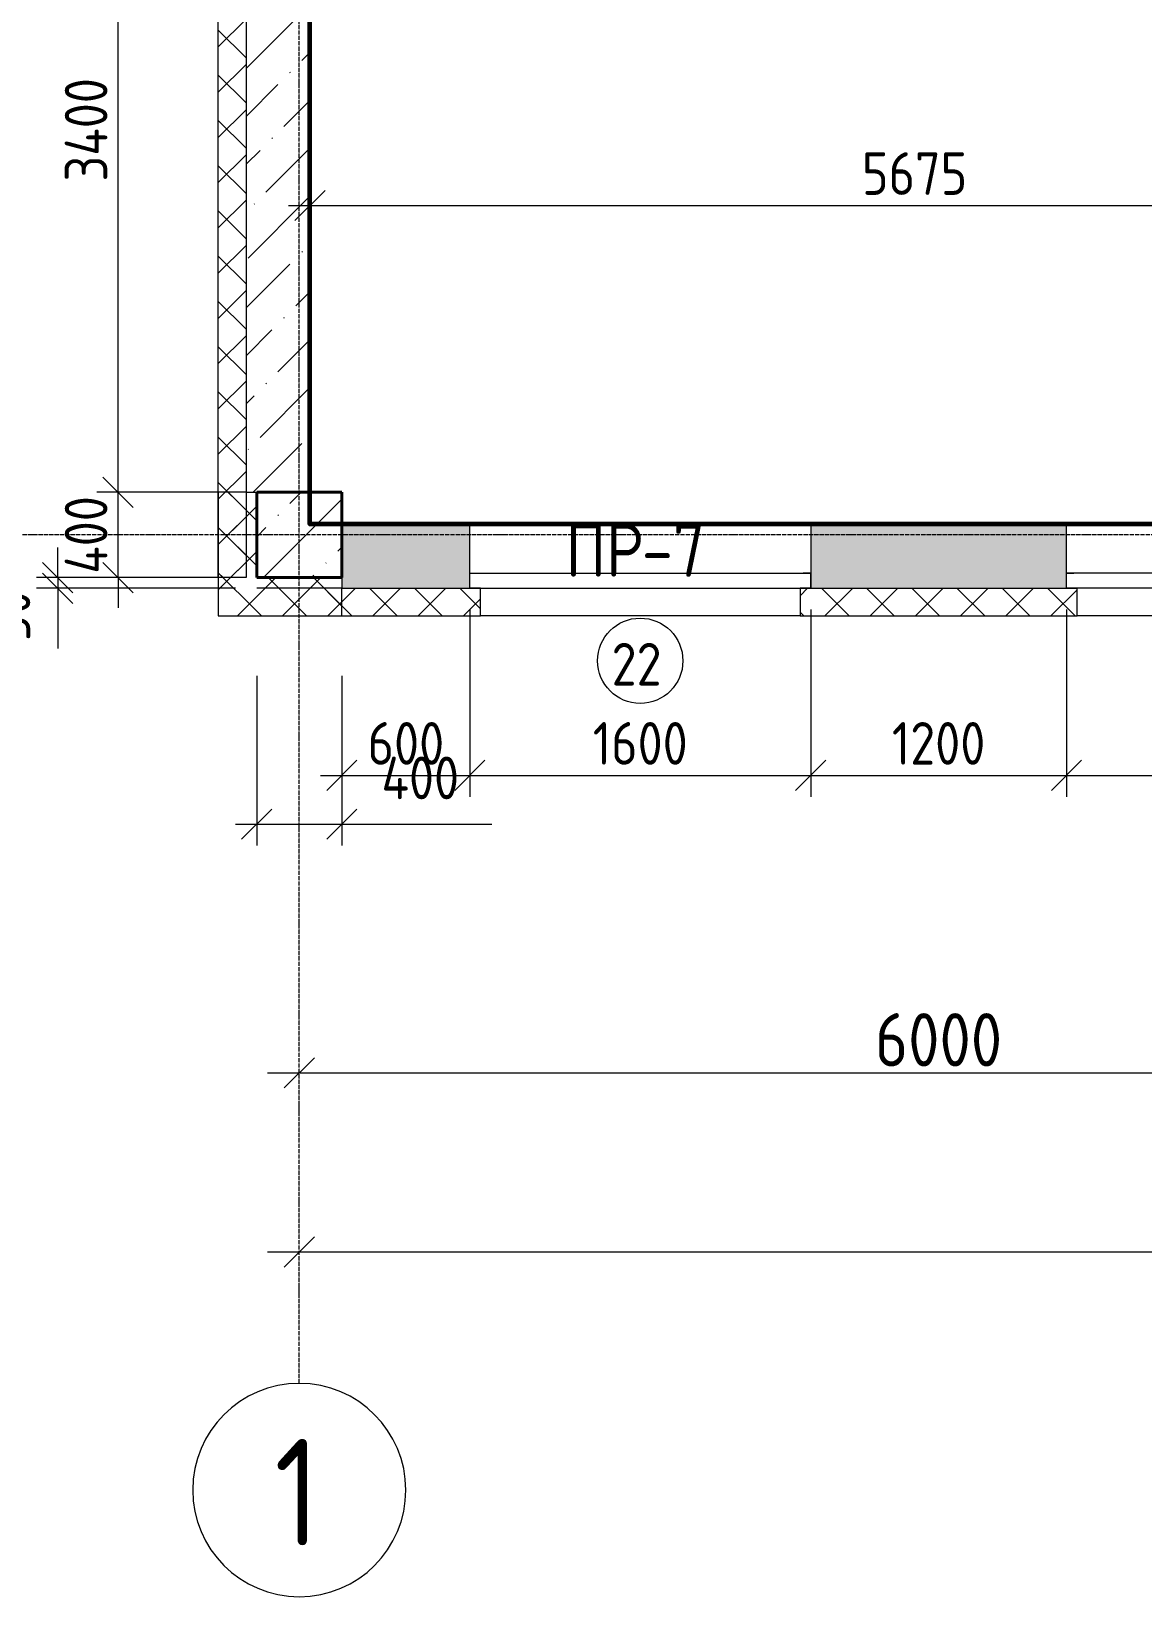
# Model space of a CAD drawing. Header units: millimetres. Extents: x -56773 to 221258, y -262288 to 26541.
# Drawn here: x -20848 to -15633, y -162572 to -155231 of the extents above; entities that cross this region are included whole.
import ezdxf

# ---------------------------------------------------------------- set-up
doc = ezdxf.new("R2010")
doc.units = ezdxf.units.MM
doc.linetypes.add('ADSK_Линия сетки', pattern=[25, 20, -2.5, 0, -2.5])
for name, color, linetype, lineweight in [('3.1 Штукатурка внешн стен для инвесторов', 5, 'Continuous', 60), ('_ Окна', 7, 'Continuous', 18), ('Марки', 7, 'Continuous', 20), ('Марки окон', 7, 'Continuous', 20), ('Несущие колонны', 7, 'Continuous', 18), ('Окна', 7, 'Continuous', 9), ('Оси', 7, 'Continuous', 9), ('Размеры', 7, 'Continuous', 9), ('Стены внутренние', 7, 'Continuous', 18), ('Стены наружные', 7, 'Continuous', 18), ('Стены штриховка', 7, 'Continuous', 9)]:
    doc.layers.add(name, color=color, linetype=linetype, lineweight=lineweight)
doc.styles.add('GOST Common', font='', dxfattribs={"width": 0.9, "height": 500})
doc.styles.add('GOST Common_2', font='', dxfattribs={"width": 0.9, "height": 250})
doc.styles.add('GOST Common_3', font='', dxfattribs={"width": 0.9, "height": 200})
doc.styles.get('GOST Common').set_extended_font_data('GOST Common')
doc.styles.get('GOST Common_2').set_extended_font_data('GOST Common')
doc.styles.get('GOST Common_3').set_extended_font_data('GOST Common')
doc.dimstyles.new('ADSK_Основной_2_0', dxfattribs={"dimscale": 304.8, "dimtxt": 201.142999, "dimasz": 0.463911, "dimexe": 0.328084, "dimexo": 0.328084, "dimgap": 0.164042, "dimtad": 1, "dimdec": 3, "dimrnd": 0.001, "dimdsep": 46, "dimtxsty": 'GOST Common_3', "dimblk1": 'OBLIQUE', "dimblk2": 'OBLIQUE', "dimsah": 1, "dimcen": 0.09, "dimdle": 0.328084, "dimazin": 2, "dimtfac": 1, "dimtdec": 4, "dimtix": 1, "dimtmove": 0, "dimatfit": 3, "dimfxl": 1, "dimtvp": 1, "dimtolj": 1, "dimtzin": 0, "dimlwd": 20, "dimlwe": 20, "dimarcsym": 2})
doc.dimstyles.new('ADSK_Основной_2_0_1', dxfattribs={"dimscale": 304.8, "dimtxt": 201.142999, "dimasz": 0.463911, "dimexe": 0.328084, "dimexo": 0.328084, "dimgap": 0.164042, "dimtad": 1, "dimdec": 3, "dimrnd": 0.001, "dimdsep": 46, "dimtxsty": 'GOST Common_3', "dimblk1": 'OBLIQUE', "dimblk2": 'OBLIQUE', "dimsah": 1, "dimcen": 0.09, "dimdle": 0.328084, "dimazin": 2, "dimtfac": 1, "dimtdec": 4, "dimtix": 1, "dimtmove": 1, "dimatfit": 3, "dimfxl": 1, "dimtvp": 1, "dimtolj": 1, "dimtzin": 0, "dimlwd": 20, "dimlwe": 20, "dimarcsym": 2})
doc.dimstyles.new('ADSK_Основной_2_0_2', dxfattribs={"dimscale": 304.8, "dimtxt": 201.142999, "dimasz": 0.463911, "dimexe": 0.328084, "dimexo": 0.328084, "dimgap": 0.164042, "dimtad": 1, "dimdec": 3, "dimrnd": 0.001, "dimdsep": 46, "dimtxsty": 'GOST Common_3', "dimblk1": 'OBLIQUE', "dimblk2": 'OBLIQUE', "dimsah": 1, "dimcen": 0.09, "dimdle": 0.328084, "dimazin": 2, "dimtfac": 1, "dimtdec": 4, "dimtix": 1, "dimtmove": 0, "dimatfit": 3, "dimfxl": 1, "dimtvp": 1, "dimtolj": 1, "dimtzin": 0, "dimlwd": 20, "dimlwe": 20, "dimarcsym": 2})
doc.dimstyles.new('ADSK_Основной_2_5_мм', dxfattribs={"dimscale": 304.8, "dimtxt": 251.428749, "dimasz": 0.463911, "dimexe": 0.492126, "dimexo": 0.984252, "dimgap": 0.098425, "dimtad": 1, "dimrnd": 0.01, "dimdsep": 46, "dimtxsty": 'GOST Common_2', "dimblk1": 'OBLIQUE', "dimblk2": 'OBLIQUE', "dimsah": 1, "dimcen": 0.09, "dimdle": 0.492126, "dimazin": 2, "dimtfac": 1, "dimtdec": 4, "dimtix": 1, "dimtmove": 0, "dimatfit": 3, "dimfxl": 1, "dimtvp": 1, "dimtolj": 1, "dimtzin": 0, "dimlwd": 20, "dimlwe": 20, "dimarcsym": 2})
pattern_1 = [(45, (9.36, -150597.75), (84.18955, 308.69595), [396.875, -79.375, 3.353, -76.022])]
pattern_2 = [(45, (9.36, -150597.75), (-106.066, 106.066), []), (135, (9.36, -150597.75), (-106.066, -106.066), [])]

# ---------------------------------------------------------------- blocks, each defined once
blk = doc.blocks.new('ADSK_КолоннаЖБ_Прямоугольная - 400x400 мм-1807142-Кладочный план 3-го этажа')
at = {"layer": 'Несущие колонны', "lineweight": 40}
for p, q in [((-200, 200), (200, 200)), ((-200, -200), (-200, 200)), ((200, 200), (200, -200)), ((200, -200), (-200, -200))]:
    blk.add_line(p, q, dxfattribs=at)
blk = doc.blocks.new('ОКНО L03 _2СТ_RS - ОК-5_1600х2000h-3556615-Кладочный план 3-го этажа')
at = {"layer": '_ Окна'}
for p, q in [((-838.1, 149), (761.9, 149)), ((-838.1, 149), (-838.1, 79)), ((-838.1, 149), (-833.1, 149)), ((-818.1, 149), (-38.1, 149)), ((-38.1, 149), (741.9, 149)), ((761.9, 149), (756.9, 149)), ((761.9, 149), (761.9, 79)), ((-838.1, 79), (761.9, 79)), ((-838.1, 79), (-803.1, 79)), ((-818.1, 79), (-38.1, 79)), ((-38.1, 79), (741.9, 79)), ((761.9, 79), (726.9, 79))]:
    blk.add_line(p, q, dxfattribs=at)
at = {"layer": 'Окна'}
blk.add_line((-888.1, -150), (811.9, -150), dxfattribs=at)
blk = doc.blocks.new('ОКНО L03 _2СТ_RS - ОК-5_1600х2000h-3556607-Кладочный план 3-го этажа')
at = {"layer": '_ Окна'}
for p, q in [((-838.1, -79), (761.9, -79)), ((-838.1, -149), (-838.1, -79)), ((-838.1, -79), (-803.1, -79)), ((-818.1, -79), (-38.1, -79)), ((-38.1, -79), (741.9, -79)), ((761.9, -79), (726.9, -79)), ((761.9, -149), (761.9, -79)), ((-838.1, -149), (761.9, -149)), ((-838.1, -149), (-833.1, -149)), ((-818.1, -149), (-38.1, -149)), ((-38.1, -149), (741.9, -149)), ((761.9, -149), (756.9, -149))]:
    blk.add_line(p, q, dxfattribs=at)
at = {"layer": 'Окна'}
blk.add_line((-888.1, 150), (811.9, 150), dxfattribs=at)
blk = doc.blocks.new('Ось сетки - Круг_Ø10 мм-8259-Кладочный план 3-го этажа')
at = {"layer": 'Оси', "lineweight": 20}
for start, end in [(360, 180), (180, 360)]:
    blk.add_arc((0, 0), 5, start, end, dxfattribs=at)
blk = doc.blocks.new('_Oblique')
at = {"color": 0, "linetype": 'ByBlock', "lineweight": -2}
blk.add_line((-0.5, -0.5), (0.5, 0.5), dxfattribs=at)
blk = doc.blocks.new('*D5074')
at = {"layer": 'Defpoints', "color": 0, "lineweight": 25, "transparency": 16777216}
for p in [(-19590.6, -160015), (-13590.6, -160015), (-13590.6, -160115)]:
    blk.add_point(p, dxfattribs=at)
at = {"layer": 'Размеры', "color": 0, "lineweight": 20, "transparency": 16777216}
for p, q in [((-19740.6, -160115), (-13440.6, -160115)), ((-19590.6, -160315), (-19590.6, -160265)), ((-13590.6, -160315), (-13590.6, -160265))]:
    blk.add_line(p, q, dxfattribs=at)
at = {"layer": 'Размеры', "color": 0, "lineweight": 20, "transparency": 16777216, "xscale": 141.4, "yscale": 141.4, "zscale": 141.4, "rotation": 180}
blk.add_blockref('_Oblique', (-19590.6, -160115), dxfattribs=at)
at = {"layer": 'Размеры', "color": 0, "lineweight": 20, "transparency": 16777216, "xscale": 141.4, "yscale": 141.4, "zscale": 141.4}
blk.add_blockref('_Oblique', (-13590.6, -160115), dxfattribs=at)
at = {"layer": 'Размеры', "color": 0, "lineweight": 9, "transparency": 16777216, "insert": (-16590.6, -159960), "char_height": 250, "width": 756.843, "attachment_point": 5, "style": 'GOST Common_2'}
blk.add_mtext('\\A1;6000', dxfattribs=at)
blk = doc.blocks.new('*D5098')
at = {"layer": 'Defpoints', "color": 0, "lineweight": 25, "transparency": 16777216}
for p in [(-19590.6, -160855), (61609.4, -160855), (61609.4, -160955)]:
    blk.add_point(p, dxfattribs=at)
at = {"layer": 'Размеры', "color": 0, "lineweight": 20, "transparency": 16777216}
for p, q in [((-19740.6, -160955), (61759.4, -160955)), ((-19590.6, -161155), (-19590.6, -161105)), ((61609.4, -161155), (61609.4, -161105))]:
    blk.add_line(p, q, dxfattribs=at)
at = {"layer": 'Размеры', "color": 0, "lineweight": 20, "transparency": 16777216, "xscale": 141.4, "yscale": 141.4, "zscale": 141.4, "rotation": 180}
blk.add_blockref('_Oblique', (-19590.6, -160955), dxfattribs=at)
at = {"layer": 'Размеры', "color": 0, "lineweight": 20, "transparency": 16777216, "xscale": 141.4, "yscale": 141.4, "zscale": 141.4}
blk.add_blockref('_Oblique', (61609.4, -160955), dxfattribs=at)
at = {"layer": 'Размеры', "color": 0, "lineweight": 9, "transparency": 16777216, "insert": (21009.4, -160800), "char_height": 250, "width": 889.802, "attachment_point": 5, "style": 'GOST Common_2'}
blk.add_mtext('\\A1;81200', dxfattribs=at)
blk = doc.blocks.new('*D5124')
at = {"layer": 'Defpoints', "color": 0, "lineweight": 25, "transparency": 16777216}
for p in [(-20724.4, -157792.8), (-19790.6, -157792.8), (-19790.6, -157842.8)]:
    blk.add_point(p, dxfattribs=at)
at = {"layer": 'Размеры', "color": 0, "lineweight": 20, "transparency": 16777216}
for p, q in [((-20724.4, -157792.8), (-20724.4, -157651.4)), ((-19890.6, -157792.8), (-20824.4, -157792.8)), ((-20724.4, -157792.8), (-20724.4, -157842.8)), ((-19890.6, -157842.8), (-20824.4, -157842.8)), ((-20724.4, -157842.8), (-20724.4, -158125.6))]:
    blk.add_line(p, q, dxfattribs=at)
at = {"layer": 'Размеры', "color": 0, "lineweight": 20, "transparency": 16777216, "xscale": 141.4, "yscale": 141.4, "zscale": 141.4}
for p, rotation in [((-20724.4, -157792.8), 270), ((-20724.4, -157842.8), 90)]:
    blk.add_blockref('_Oblique', p, dxfattribs=dict(at, rotation=rotation))
at = {"layer": 'Размеры', "color": 0, "lineweight": 9, "transparency": 16777216, "insert": (-21053.4, -158093.6), "char_height": 200, "width": 302.737, "attachment_point": 1, "rotation": 90, "line_spacing_factor": 1.022761, "style": 'GOST Common_3'}
blk.add_mtext('\\A1;50', dxfattribs=at)
blk = doc.blocks.new('*D5125')
at = {"layer": 'Defpoints', "color": 0, "lineweight": 25, "transparency": 16777216}
for p in [(-20441.2, -157392.8), (-19790.6, -157392.8), (-19790.6, -157792.8)]:
    blk.add_point(p, dxfattribs=at)
at = {"layer": 'Размеры', "color": 0, "lineweight": 20, "transparency": 16777216}
for p, q in [((-20441.2, -157392.8), (-20441.2, -157251.4)), ((-19890.6, -157392.8), (-20541.2, -157392.8)), ((-20441.2, -157792.8), (-20441.2, -157392.8)), ((-19890.6, -157792.8), (-20541.2, -157792.8)), ((-20441.2, -157792.8), (-20441.2, -157934.2))]:
    blk.add_line(p, q, dxfattribs=at)
at = {"layer": 'Размеры', "color": 0, "lineweight": 20, "transparency": 16777216, "xscale": 141.4, "yscale": 141.4, "zscale": 141.4}
for p, rotation in [((-20441.2, -157392.8), 270), ((-20441.2, -157792.8), 90)]:
    blk.add_blockref('_Oblique', p, dxfattribs=dict(at, rotation=rotation))
at = {"layer": 'Размеры', "color": 0, "lineweight": 9, "transparency": 16777216, "insert": (-20591.2, -157592.8), "char_height": 200, "width": 474.561, "attachment_point": 5, "rotation": 90, "style": 'GOST Common_3'}
blk.add_mtext('\\A1;400', dxfattribs=at)
blk = doc.blocks.new('*D5126')
at = {"layer": 'Defpoints', "color": 0, "lineweight": 25, "transparency": 16777216}
for p in [(-20441.2, -153992.8), (-19839.6, -153992.8), (-19790.6, -157392.8)]:
    blk.add_point(p, dxfattribs=at)
at = {"layer": 'Размеры', "color": 0, "lineweight": 20, "transparency": 16777216}
for p, q in [((-20441.2, -157492.8), (-20441.2, -153892.8)), ((-19939.6, -153992.8), (-20541.2, -153992.8)), ((-19890.6, -157392.8), (-20541.2, -157392.8))]:
    blk.add_line(p, q, dxfattribs=at)
at = {"layer": 'Размеры', "color": 0, "lineweight": 20, "transparency": 16777216, "xscale": 141.4, "yscale": 141.4, "zscale": 141.4}
for p, rotation in [((-20441.2, -153992.8), 90), ((-20441.2, -157392.8), 270)]:
    blk.add_blockref('_Oblique', p, dxfattribs=dict(at, rotation=rotation))
at = {"layer": 'Размеры', "color": 0, "lineweight": 9, "transparency": 16777216, "insert": (-20591.2, -155692.8), "char_height": 200, "width": 625.93, "attachment_point": 5, "rotation": 90, "style": 'GOST Common_3'}
blk.add_mtext('\\A1;3400', dxfattribs=at)
blk = doc.blocks.new('*D5145')
at = {"layer": 'Defpoints', "color": 0, "lineweight": 25, "transparency": 16777216}
for p in [(-19790.6, -158153.4), (-19390.6, -158153.4), (-19390.6, -158948.8)]:
    blk.add_point(p, dxfattribs=at)
at = {"layer": 'Размеры', "color": 0, "lineweight": 20, "transparency": 16777216}
for p, q in [((-19790.6, -158253.4), (-19790.6, -159048.8)), ((-19390.6, -158253.4), (-19390.6, -159048.8)), ((-19890.6, -158948.8), (-19390.6, -158948.8)), ((-19390.6, -158948.8), (-18686.4, -158948.8))]:
    blk.add_line(p, q, dxfattribs=at)
at = {"layer": 'Размеры', "color": 0, "lineweight": 20, "transparency": 16777216, "xscale": 141.4, "yscale": 141.4, "zscale": 141.4, "rotation": 180}
blk.add_blockref('_Oblique', (-19790.6, -158948.8), dxfattribs=at)
at = {"layer": 'Размеры', "color": 0, "lineweight": 20, "transparency": 16777216, "xscale": 141.4, "yscale": 141.4, "zscale": 141.4}
blk.add_blockref('_Oblique', (-19390.6, -158948.8), dxfattribs=at)
at = {"layer": 'Размеры', "color": 0, "lineweight": 9, "transparency": 16777216, "insert": (-19205.1, -158632.2), "char_height": 200, "width": 474.561, "attachment_point": 1, "line_spacing_factor": 1.022761, "style": 'GOST Common_3'}
blk.add_mtext('\\A1;400', dxfattribs=at)
blk = doc.blocks.new('*D5146')
at = {"layer": 'Defpoints', "color": 0, "lineweight": 25, "transparency": 16777216}
for p in [(-18790.6, -157841.8), (-19390.6, -158153.4), (-18790.6, -158720.1)]:
    blk.add_point(p, dxfattribs=at)
at = {"layer": 'Размеры', "color": 0, "lineweight": 20, "transparency": 16777216}
for p, q in [((-18790.6, -157941.8), (-18790.6, -158820.1)), ((-19390.6, -158253.4), (-19390.6, -158820.1)), ((-19490.6, -158720.1), (-18690.6, -158720.1))]:
    blk.add_line(p, q, dxfattribs=at)
at = {"layer": 'Размеры', "color": 0, "lineweight": 20, "transparency": 16777216, "xscale": 141.4, "yscale": 141.4, "zscale": 141.4, "rotation": 180}
blk.add_blockref('_Oblique', (-19390.6, -158720.1), dxfattribs=at)
at = {"layer": 'Размеры', "color": 0, "lineweight": 20, "transparency": 16777216, "xscale": 141.4, "yscale": 141.4, "zscale": 141.4}
blk.add_blockref('_Oblique', (-18790.6, -158720.1), dxfattribs=at)
at = {"layer": 'Размеры', "color": 0, "lineweight": 9, "transparency": 16777216, "insert": (-19090.6, -158570.1), "char_height": 200, "width": 454.106, "attachment_point": 5, "style": 'GOST Common_3'}
blk.add_mtext('\\A1;600', dxfattribs=at)
blk = doc.blocks.new('*D5147')
at = {"layer": 'Defpoints', "color": 0, "lineweight": 25, "transparency": 16777216}
for p in [(-18790.6, -157841.8), (-17190.6, -157841.8), (-17190.6, -158720.1)]:
    blk.add_point(p, dxfattribs=at)
at = {"layer": 'Размеры', "color": 0, "lineweight": 20, "transparency": 16777216}
for p, q in [((-18790.6, -157941.8), (-18790.6, -158820.1)), ((-17190.6, -157941.8), (-17190.6, -158820.1)), ((-18890.6, -158720.1), (-17090.6, -158720.1))]:
    blk.add_line(p, q, dxfattribs=at)
at = {"layer": 'Размеры', "color": 0, "lineweight": 20, "transparency": 16777216, "xscale": 141.4, "yscale": 141.4, "zscale": 141.4, "rotation": 180}
blk.add_blockref('_Oblique', (-18790.6, -158720.1), dxfattribs=at)
at = {"layer": 'Размеры', "color": 0, "lineweight": 20, "transparency": 16777216, "xscale": 141.4, "yscale": 141.4, "zscale": 141.4}
blk.add_blockref('_Oblique', (-17190.6, -158720.1), dxfattribs=at)
at = {"layer": 'Размеры', "color": 0, "lineweight": 9, "transparency": 16777216, "insert": (-17990.6, -158570.1), "char_height": 200, "width": 560.473, "attachment_point": 5, "style": 'GOST Common_3'}
blk.add_mtext('\\A1;1600', dxfattribs=at)
blk = doc.blocks.new('*D5148')
at = {"layer": 'Defpoints', "color": 0, "lineweight": 25, "transparency": 16777216}
for p in [(-17190.6, -157841.8), (-15990.6, -157841.8), (-15990.6, -158720.1)]:
    blk.add_point(p, dxfattribs=at)
at = {"layer": 'Размеры', "color": 0, "lineweight": 20, "transparency": 16777216}
for p, q in [((-17190.6, -157941.8), (-17190.6, -158820.1)), ((-15990.6, -157941.8), (-15990.6, -158820.1)), ((-17290.6, -158720.1), (-15890.6, -158720.1))]:
    blk.add_line(p, q, dxfattribs=at)
at = {"layer": 'Размеры', "color": 0, "lineweight": 20, "transparency": 16777216, "xscale": 141.4, "yscale": 141.4, "zscale": 141.4, "rotation": 180}
blk.add_blockref('_Oblique', (-17190.6, -158720.1), dxfattribs=at)
at = {"layer": 'Размеры', "color": 0, "lineweight": 20, "transparency": 16777216, "xscale": 141.4, "yscale": 141.4, "zscale": 141.4}
blk.add_blockref('_Oblique', (-15990.6, -158720.1), dxfattribs=at)
at = {"layer": 'Размеры', "color": 0, "lineweight": 9, "transparency": 16777216, "insert": (-16590.6, -158570.1), "char_height": 200, "width": 560.473, "attachment_point": 5, "style": 'GOST Common_3'}
blk.add_mtext('\\A1;1200', dxfattribs=at)
blk = doc.blocks.new('*D5149')
at = {"layer": 'Defpoints', "color": 0, "lineweight": 25, "transparency": 16777216}
for p in [(-15990.6, -157841.8), (-14390.6, -157841.8), (-14390.6, -158720.1)]:
    blk.add_point(p, dxfattribs=at)
at = {"layer": 'Размеры', "color": 0, "lineweight": 20, "transparency": 16777216}
for p, q in [((-15990.6, -157941.8), (-15990.6, -158820.1)), ((-14390.6, -157941.8), (-14390.6, -158820.1)), ((-16090.6, -158720.1), (-14290.6, -158720.1))]:
    blk.add_line(p, q, dxfattribs=at)
at = {"layer": 'Размеры', "color": 0, "lineweight": 20, "transparency": 16777216, "xscale": 141.4, "yscale": 141.4, "zscale": 141.4, "rotation": 180}
blk.add_blockref('_Oblique', (-15990.6, -158720.1), dxfattribs=at)
at = {"layer": 'Размеры', "color": 0, "lineweight": 20, "transparency": 16777216, "xscale": 141.4, "yscale": 141.4, "zscale": 141.4}
blk.add_blockref('_Oblique', (-14390.6, -158720.1), dxfattribs=at)
at = {"layer": 'Размеры', "color": 0, "lineweight": 9, "transparency": 16777216, "insert": (-15190.6, -158570.1), "char_height": 200, "width": 560.473, "attachment_point": 5, "style": 'GOST Common_3'}
blk.add_mtext('\\A1;1600', dxfattribs=at)
blk = doc.blocks.new('*D5625')
at = {"layer": 'Defpoints', "color": 0, "lineweight": 25, "transparency": 16777216}
for p in [(-19540.6, -155947.9), (-13865.6, -156047.9), (-13865.6, -156292.8)]:
    blk.add_point(p, dxfattribs=at)
at = {"layer": 'Размеры', "color": 0, "lineweight": 20, "transparency": 16777216}
for p, q in [((-13865.6, -156192.8), (-13865.6, -155947.9)), ((-19640.6, -156047.9), (-13765.6, -156047.9)), ((-19540.6, -156047.9), (-19540.6, -156147.9))]:
    blk.add_line(p, q, dxfattribs=at)
at = {"layer": 'Размеры', "color": 0, "lineweight": 20, "transparency": 16777216, "xscale": 141.4, "yscale": 141.4, "zscale": 141.4, "rotation": 180}
blk.add_blockref('_Oblique', (-19540.6, -156047.9), dxfattribs=at)
at = {"layer": 'Размеры', "color": 0, "lineweight": 20, "transparency": 16777216, "xscale": 141.4, "yscale": 141.4, "zscale": 141.4}
blk.add_blockref('_Oblique', (-13865.6, -156047.9), dxfattribs=at)
at = {"layer": 'Размеры', "color": 0, "lineweight": 9, "transparency": 16777216, "insert": (-16703.1, -155897.9), "char_height": 200, "width": 605.475, "attachment_point": 5, "style": 'GOST Common_3'}
blk.add_mtext('\\A1;5675', dxfattribs=at)
blk = doc.blocks.new('М_окна1 - Маркировка типоразмера-1510237-Кладочный план 3-го этажа')
at = {"layer": 'Марки окон'}
blk.add_circle((0, 0), 2, dxfattribs=at)

msp = doc.modelspace()

# ---------------------------------------------------------------- hatches: boundary and pattern name
at = {"layer": 'Несущие колонны', "lineweight": 9}
h = msp.add_hatch(dxfattribs=at)
h.set_pattern_fill('FP_1', color=256, style=0, pattern_type=2)
h.set_pattern_definition([(45, (9.36, -150597.75), (-224.5064, 224.5064), []), (45, (233.87, -150597.75), (-224.5064, 224.5064), [396.875, -79.375, 3.353, -76.022])])
h.paths.add_polyline_path([(-19790.6385, -157792.7816), (-19390.6385, -157792.7816), (-19390.6385, -157392.7816), (-19790.6385, -157392.7816)])
at = {"layer": 'Стены внутренние', "lineweight": 9}
h = msp.add_hatch(dxfattribs=at)
h.set_pattern_fill('FP_2', color=256, style=0, pattern_type=2)
h.set_pattern_definition(pattern_1)
h.paths.add_polyline_path([(-19790.6385, -157392.7816), (-19540.6385, -157392.7816), (-19540.6385, -153992.7816), (-19839.6385, -153992.7816), (-19840.6385, -157392.7816)])
h.paths.add_polyline_path([(-19840.6385, -152442.7816), (-19839.6385, -152442.7816), (-19839.6385, -152392.7816), (-19540.6385, -152392.7816), (-19540.6385, -150192.7816), (-19839.6385, -150192.7816), (-19840.6385, -151775.6879)])
h.paths.add_polyline_path([(-19839.6385, -148642.7816), (-19839.6385, -148592.7816), (-19540.6385, -148592.7816), (-19540.6385, -146392.7816), (-19839.6385, -146392.7816), (-19840.6385, -148642.7816)])
h.paths.add_polyline_path([(-19839.6385, -144842.7816), (-19839.6385, -144792.7816), (-19540.6385, -144792.7816), (-19540.6385, -143592.7816), (-19839.6385, -143592.7816), (-19840.6385, -144842.7816)])
h.paths.add_polyline_path([(-19840.6385, -142042.7816), (-19839.6385, -142042.7816), (-19839.6385, -141992.7816), (-19540.6385, -141992.7816), (-19540.6385, -139592.7816), (-19840.6385, -139592.7816), (-19840.6385, -140879.5231)])
h = msp.add_hatch(dxfattribs=at)
h.set_pattern_fill('FP_2', color=256, style=0, pattern_type=2)
h.set_pattern_definition(pattern_1)
h.paths.add_polyline_path([(56459.3615, -157842.7816), (56459.3615, -157841.7816), (56409.3615, -157841.7816), (56409.3615, -157542.7816), (54809.3615, -157542.7816), (54809.3615, -157841.7816), (54759.3615, -157842.7816)])
h.paths.add_polyline_path([(57959.3615, -157842.7816), (59209.3615, -157841.7816), (59209.3615, -157542.7816), (58009.3615, -157542.7816), (58009.3615, -157841.7816), (57959.3615, -157841.7816)])
h.paths.add_polyline_path([(60759.3615, -157842.7816), (61559.3615, -157842.7816), (61559.3615, -157542.7816), (60809.3615, -157542.7816), (60809.3615, -157841.7816), (60759.3615, -157841.7816)])
h.paths.add_polyline_path([(36159.3615, -157842.7816), (37409.3615, -157841.7816), (37409.3615, -157542.7816), (36209.3615, -157542.7816), (36209.3615, -157841.7816), (36159.3615, -157841.7816)])
h.paths.add_polyline_path([(43459.3615, -157842.7816), (43459.3615, -157841.7816), (43409.3615, -157841.7816), (43409.3615, -157542.7816), (42209.3615, -157542.7816), (42209.3615, -157841.7816), (42159.3615, -157842.7816)])
h.paths.add_polyline_path([(51959.3615, -157842.7816), (53209.3615, -157841.7816), (53209.3615, -157542.7816), (52009.3615, -157542.7816), (52009.3615, -157841.7816), (51959.3615, -157841.7816)])
h.paths.add_polyline_path([(40659.3615, -157842.7816), (40659.3615, -157841.7816), (40609.3615, -157841.7816), (40609.3615, -157542.7816), (39009.3615, -157542.7816), (39009.3615, -157841.7816), (38959.3615, -157842.7816)])
h.paths.add_polyline_path([(48459.3615, -157842.7816), (50409.3615, -157841.7816), (50409.3615, -157542.7816), (48509.3615, -157542.7816), (48509.3615, -157841.7816), (48459.3615, -157841.7816)])
h.paths.add_polyline_path([(44959.3615, -157842.7816), (46909.3615, -157841.7816), (46909.3615, -157542.7816), (46009.3615, -157542.7816), (46009.3615, -157792.7816), (45609.3615, -157792.7816), (45609.3615, -157542.7816), (45009.3615, -157542.7816), (45009.3615, -157841.7816), (44959.3615, -157841.7816)])
h.paths.add_polyline_path([(25459.3615, -157842.7816), (25459.3615, -157841.7816), (25409.3615, -157841.7816), (25409.3615, -157542.7816), (24209.3615, -157542.7816), (24209.3615, -157841.7816), (24159.3615, -157842.7816)])
h.paths.add_polyline_path([(22659.3615, -157842.7816), (22659.3615, -157841.7816), (22609.3615, -157841.7816), (22609.3615, -157542.7816), (21009.3615, -157542.7816), (21009.3615, -157841.7816), (20959.3615, -157842.7816)])
h.paths.add_polyline_path([(16659.3615, -157842.7816), (16659.3615, -157841.7816), (16609.3615, -157841.7816), (16609.3615, -157542.7816), (14009.3615, -157542.7816), (14009.3615, -157841.7816), (16430.3757, -157842.7816)])
h.paths.add_polyline_path([(18159.3615, -157842.7816), (19409.3615, -157841.7816), (19409.3615, -157542.7816), (18209.3615, -157542.7816), (18209.3615, -157841.7816), (18159.3615, -157841.7816)])
h.paths.add_polyline_path([(26959.3615, -157842.7816), (28609.3615, -157841.7816), (28609.3615, -157542.7816), (27009.3615, -157542.7816), (27009.3615, -157841.7816), (26959.3615, -157841.7816)])
h.paths.add_polyline_path([(30159.3615, -157842.7816), (31409.3615, -157841.7816), (31409.3615, -157542.7816), (30209.3615, -157542.7816), (30209.3615, -157841.7816), (30159.3615, -157841.7816)])
h.paths.add_polyline_path([(32959.3615, -157842.7816), (34609.3615, -157841.7816), (34609.3615, -157542.7816), (33009.3615, -157542.7816), (33009.3615, -157841.7816), (32959.3615, -157841.7816)])
h.paths.add_polyline_path([(2609.3615, -157842.7816), (2609.3615, -157792.7816), (3009.3615, -157792.7816), (3009.3615, -157842.7816), (3609.3615, -157841.7816), (3609.3615, -157542.7816), (2009.3615, -157542.7816), (2009.3615, -157841.7816), (1959.3615, -157842.7816)])
h.paths.add_polyline_path([(-4040.6385, -157842.7816), (-2390.6385, -157841.7816), (-2390.6385, -157542.7816), (-3990.6385, -157542.7816), (-3990.6385, -157841.7816), (-4040.6385, -157841.7816)])
h.paths.add_polyline_path([(5159.3615, -157842.7816), (6409.3615, -157841.7816), (6409.3615, -157542.7816), (5209.3615, -157542.7816), (5209.3615, -157841.7816), (5159.3615, -157841.7816)])
h.paths.add_polyline_path([(459.3615, -157842.7816), (459.3615, -157841.7816), (409.3615, -157841.7816), (409.3615, -157542.7816), (-790.6385, -157542.7816), (-790.6385, -157841.7816), (-840.6385, -157842.7816)])
h.paths.add_polyline_path([(-5540.6385, -157842.7816), (-5540.6385, -157841.7816), (-5590.6385, -157841.7816), (-5590.6385, -157542.7816), (-6790.6385, -157542.7816), (-6790.6385, -157841.7816), (-6840.6385, -157842.7816)])
h.paths.add_polyline_path([(9659.3615, -157842.7816), (9659.3615, -157841.7816), (9609.3615, -157841.7816), (9609.3615, -157542.7816), (8009.3615, -157542.7816), (8009.3615, -157841.7816), (7959.3615, -157842.7816)])
h.paths.add_polyline_path([(12459.3615, -157842.7816), (12459.3615, -157841.7816), (12409.3615, -157841.7816), (12409.3615, -157542.7816), (11209.3615, -157542.7816), (11209.3615, -157841.7816), (11159.3615, -157842.7816)])
h.paths.add_polyline_path([(-19390.6385, -157842.7816), (-18790.6385, -157841.7816), (-18790.6385, -157542.7816), (-19390.6385, -157542.7816), (-19390.6385, -157792.7816)])
h.paths.add_polyline_path([(-15940.6385, -157842.7816), (-15940.6385, -157841.7816), (-15990.6385, -157841.7816), (-15990.6385, -157542.7816), (-17190.6385, -157542.7816), (-17190.6385, -157841.7816), (-17240.6385, -157842.7816)])
h.paths.add_polyline_path([(-8340.6385, -157842.7816), (-8340.6385, -157841.7816), (-8390.6385, -157841.7816), (-8390.6385, -157542.7816), (-10590.6385, -157542.7816), (-10590.6385, -157841.7816), (-10640.6385, -157842.7816)])
h.paths.add_polyline_path([(-14440.6385, -157842.7816), (-12190.6385, -157841.7816), (-12190.6385, -157542.7816), (-14390.6385, -157542.7816), (-14390.6385, -157841.7816), (-14440.6385, -157841.7816)])
at = {"layer": 'Стены наружные', "lineweight": 9}
h = msp.add_hatch(dxfattribs=at)
h.set_pattern_fill('FP_4', color=256, style=0, pattern_type=2)
h.set_pattern_definition(pattern_2)
h.paths.add_polyline_path([(-19840.6385, -157792.7816), (-19840.6385, -153942.7816), (-19970.6385, -153942.7816), (-19970.6385, -157792.7816)])
h.paths.add_polyline_path([(-19970.6385, -152442.7816), (-19840.6385, -152442.7816), (-19840.6385, -150142.7816), (-19970.6385, -150142.7816), (-19970.6385, -151775.6879)])
h.paths.add_polyline_path([(-19970.6385, -148642.7816), (-19840.6385, -148642.7816), (-19840.6385, -146342.7816), (-19970.6385, -146342.7816)])
h.paths.add_polyline_path([(-19970.6385, -144842.7816), (-19840.6385, -144842.7816), (-19840.6385, -143542.7816), (-19970.6385, -143542.7816), (-19970.6385, -143603.5643)])
h.paths.add_polyline_path([(-19970.6385, -142042.7816), (-19840.6385, -142042.7816), (-19840.6385, -139772.7816), (-19970.6385, -139772.7816), (-19970.6385, -140879.5231)])
h = msp.add_hatch(dxfattribs=at)
h.set_pattern_fill('FP_4', color=256, style=0, pattern_type=2)
h.set_pattern_definition(pattern_2)
h.paths.add_polyline_path([(-19790.6385, -157972.7816), (-19790.6385, -157392.7816), (-19970.6385, -157392.7816), (-19970.6385, -157972.7816)])
h = msp.add_hatch(dxfattribs=at)
h.set_pattern_fill('FP_4', color=256, style=0, pattern_type=2)
h.set_pattern_definition(pattern_2)
h.paths.add_polyline_path([(-19390.6385, -157972.7816), (-19390.6385, -157792.7816), (-19790.6385, -157792.7816), (-19790.6385, -157972.7816)])
h = msp.add_hatch(dxfattribs=at)
h.set_pattern_fill('FP_4', color=256, style=0, pattern_type=2)
h.set_pattern_definition(pattern_2)
h.paths.add_polyline_path([(57959.3615, -157972.7816), (59259.3615, -157972.7816), (59259.3615, -157842.7816), (57959.3615, -157842.7816)])
h.paths.add_polyline_path([(61989.3615, -157972.7816), (61989.3615, -157842.7816), (60759.3615, -157842.7816), (60759.3615, -157972.7816)])
h.paths.add_polyline_path([(44959.3615, -157972.7816), (46959.3615, -157972.7816), (46959.3615, -157842.7816), (44959.3615, -157842.7816)])
h.paths.add_polyline_path([(38959.3615, -157972.7816), (40659.3615, -157972.7816), (40659.3615, -157842.7816), (38959.3615, -157842.7816)])
h.paths.add_polyline_path([(43459.3615, -157972.7816), (43459.3615, -157842.7816), (42159.3615, -157842.7816), (42159.3615, -157972.7816)])
h.paths.add_polyline_path([(37459.3615, -157972.7816), (37459.3615, -157842.7816), (36159.3615, -157842.7816), (36159.3615, -157972.7816)])
h.paths.add_polyline_path([(48459.3615, -157972.7816), (50459.3615, -157972.7816), (50459.3615, -157842.7816), (48459.3615, -157842.7816)])
h.paths.add_polyline_path([(56459.3615, -157972.7816), (56459.3615, -157842.7816), (54759.3615, -157842.7816), (54759.3615, -157972.7816)])
h.paths.add_polyline_path([(51959.3615, -157972.7816), (53259.3615, -157972.7816), (53259.3615, -157842.7816), (51959.3615, -157842.7816)])
h.paths.add_polyline_path([(30159.3615, -157972.7816), (31459.3615, -157972.7816), (31459.3615, -157842.7816), (30159.3615, -157842.7816)])
h.paths.add_polyline_path([(34659.3615, -157972.7816), (34659.3615, -157842.7816), (32959.3615, -157842.7816), (32959.3615, -157972.7816)])
h.paths.add_polyline_path([(26959.3615, -157972.7816), (28659.3615, -157972.7816), (28659.3615, -157842.7816), (26959.3615, -157842.7816)])
h.paths.add_polyline_path([(20959.3615, -157972.7816), (22659.3615, -157972.7816), (22659.3615, -157842.7816), (20959.3615, -157842.7816)])
h.paths.add_polyline_path([(18159.3615, -157972.7816), (19459.3615, -157972.7816), (19459.3615, -157842.7816), (18159.3615, -157842.7816)])
h.paths.add_polyline_path([(25459.3615, -157972.7816), (25459.3615, -157842.7816), (24159.3615, -157842.7816), (24159.3615, -157972.7816)])
h.paths.add_polyline_path([(16659.3615, -157972.7816), (16659.3615, -157842.7816), (13959.3615, -157842.7816), (13959.3615, -157972.7816), (16430.3757, -157972.7816)])
h.paths.add_polyline_path([(7959.3615, -157972.7816), (9659.3615, -157972.7816), (9659.3615, -157842.7816), (7959.3615, -157842.7816)])
h.paths.add_polyline_path([(12459.3615, -157972.7816), (12459.3615, -157842.7816), (11159.3615, -157842.7816), (11159.3615, -157972.7816)])
h.paths.add_polyline_path([(-2340.6385, -157972.7816), (-2340.6385, -157842.7816), (-4040.6385, -157842.7816), (-4040.6385, -157972.7816), (-2349.05, -157972.7816)])
h.paths.add_polyline_path([(5159.3615, -157972.7816), (6459.3615, -157972.7816), (6459.3615, -157842.7816), (5159.3615, -157842.7816)])
h.paths.add_polyline_path([(-840.6385, -157972.7816), (459.3615, -157972.7816), (459.3615, -157842.7816), (-840.6385, -157842.7816)])
h.paths.add_polyline_path([(3659.3615, -157972.7816), (3659.3615, -157842.7816), (1959.3615, -157842.7816), (1959.3615, -157972.7816)])
h.paths.add_polyline_path([(-17240.6385, -157972.7816), (-15940.6385, -157972.7816), (-15940.6385, -157842.7816), (-17240.6385, -157842.7816)])
h.paths.add_polyline_path([(-19790.6385, -157972.7816), (-18740.6385, -157972.7816), (-18740.6385, -157842.7816), (-19790.6385, -157842.7816)])
h.paths.add_polyline_path([(-14440.6385, -157972.7816), (-12140.6385, -157972.7816), (-12140.6385, -157842.7816), (-14440.6385, -157842.7816)])
h.paths.add_polyline_path([(-8340.6385, -157972.7816), (-8340.6385, -157842.7816), (-10640.6385, -157842.7816), (-10640.6385, -157972.7816)])
h.paths.add_polyline_path([(-6840.6385, -157972.7816), (-5540.6385, -157972.7816), (-5540.6385, -157842.7816), (-6840.6385, -157842.7816)])

# ---------------------------------------------------------------- linework, layer by layer
at = {"layer": '3.1 Штукатурка внешн стен для инвесторов'}
for points in [[(-19390.6385, -157542.7816), (-19540.6385, -157542.7816), (-19540.6385, -139867.7816)], [(61409.3615, -157542.7816), (-19390.6385, -157542.7816)]]:
    msp.add_lwpolyline(points, dxfattribs=at)
at = {"layer": 'Несущие колонны', "lineweight": 9}
for p, q in [((-19390.6385, -157392.7816), (-19790.6385, -157392.7816)), ((-19790.6385, -157392.7816), (-19790.6385, -157792.7816)), ((-19390.6385, -157792.7816), (-19390.6385, -157392.7816)), ((-19790.6385, -157792.7816), (-19390.6385, -157792.7816))]:
    msp.add_line(p, q, dxfattribs=at)
at = {"layer": 'Оси', "linetype": 'ADSK_Линия сетки', "lineweight": 5}
for p, q in [((-19590.6385, -161571.6329), (-19590.6385, -126096.8365)), ((62587.9153, -157592.7816), (-25230.7352, -157592.7816))]:
    msp.add_line(p, q, dxfattribs=at)
at = {"layer": 'Стены внутренние', "lineweight": 5}
for p, q in [((-19540.6385, -157392.7816), (-19540.6385, -154342.7816)), ((-19540.6385, -157392.7816), (-19790.6385, -157392.7816)), ((-18790.6385, -157542.7816), (-19390.6385, -157542.7816)), ((-19390.6385, -157542.7816), (-19390.6385, -157792.7816)), ((-18790.6385, -157841.7816), (-18790.6385, -157542.7816)), ((-18790.6385, -157542.7816), (-17190.6385, -157542.7816)), ((-15990.6385, -157542.7816), (-17190.6385, -157542.7816)), ((-17190.6385, -157542.7816), (-17190.6385, -157841.7816)), ((-15990.6385, -157841.7816), (-15990.6385, -157542.7816)), ((-15990.6385, -157542.7816), (-14390.6385, -157542.7816)), ((-18740.6385, -157841.7816), (-18790.6385, -157841.7816)), ((-18740.6385, -157842.7816), (-18740.6385, -157841.7816)), ((-17190.6385, -157841.7816), (-17240.6385, -157841.7816)), ((-17240.6385, -157841.7816), (-17240.6385, -157842.7816)), ((-15940.6385, -157841.7816), (-15990.6385, -157841.7816)), ((-15940.6385, -157842.7816), (-15940.6385, -157841.7816))]:
    msp.add_line(p, q, dxfattribs=at)
at = {"layer": 'Стены наружные', "lineweight": 9}
for p, q in [((-19970.6385, -157792.7816), (-19970.6385, -153942.7816)), ((-19840.6385, -157392.7816), (-19970.6385, -157392.7816)), ((-19970.6385, -157392.7816), (-19970.6385, -157972.7816)), ((-19840.6385, -157392.7816), (-19840.6385, -157792.7816)), ((-19790.6385, -157792.7816), (-19790.6385, -157392.7816)), ((-19840.6385, -157792.7816), (-19970.6385, -157792.7816)), ((-19390.6385, -157792.7816), (-19790.6385, -157792.7816)), ((-19390.6385, -157842.7816), (-19790.6385, -157842.7816)), ((-19390.6385, -157972.7816), (-19390.6385, -157842.7816)), ((-18740.6385, -157972.7816), (-18740.6385, -157842.7816)), ((-17240.6385, -157842.7816), (-17240.6385, -157972.7816)), ((-15940.6385, -157972.7816), (-15940.6385, -157842.7816)), ((-19970.6385, -157972.7816), (-18740.6385, -157972.7816)), ((-17240.6385, -157972.7816), (-18740.6385, -157972.7816)), ((-17240.6385, -157972.7816), (-15940.6385, -157972.7816)), ((-14440.6385, -157972.7816), (-15940.6385, -157972.7816))]:
    msp.add_line(p, q, dxfattribs=at)
at = {"layer": 'Стены штриховка', "lineweight": 9}
for p, q in [((-19840.6385, -153942.7816), (-19840.6385, -157392.7816)), ((-19840.6385, -157392.7816), (-19790.6385, -157392.7816)), ((-19390.6385, -157792.7816), (-19390.6385, -157842.7816)), ((-19390.6385, -157842.7816), (-18740.6385, -157842.7816)), ((-17240.6385, -157842.7816), (-15940.6385, -157842.7816))]:
    msp.add_line(p, q, dxfattribs=at)

# ---------------------------------------------------------------- block references
at = {"layer": 'Марки окон', "lineweight": 5, "xscale": 99.99999999999993, "yscale": 99.99999999999993, "zscale": 99.99999999999993}
msp.add_blockref('М_окна1 - Маркировка типоразмера-1510237-Кладочный план 3-го этажа', (-17990.6385, -158182.7816), dxfattribs=at)
at = {"layer": 'Несущие колонны', "lineweight": 40, "rotation": 89.9999999999999}
msp.add_blockref('ADSK_КолоннаЖБ_Прямоугольная - 400x400 мм-1807142-Кладочный план 3-го этажа', (-19590.6385, -157592.7816), dxfattribs=at)
at = {"layer": 'Окна'}
msp.add_blockref('ОКНО L03 _2СТ_RS - ОК-5_1600х2000h-3556607-Кладочный план 3-го этажа', (-17952.5385, -157692.7816), dxfattribs=at)
at = {"layer": 'Окна', "lineweight": 5, "rotation": 180}
msp.add_blockref('ОКНО L03 _2СТ_RS - ОК-5_1600х2000h-3556615-Кладочный план 3-го этажа', (-15228.7385, -157692.7816), dxfattribs=at)
at = {"layer": 'Оси', "lineweight": 20, "xscale": 99.99999999999993, "yscale": 99.99999999999993, "zscale": 99.99999999999993}
msp.add_blockref('Ось сетки - Круг_Ø10 мм-8259-Кладочный план 3-го этажа', (-19590.6385, -162071.6329), dxfattribs=at)

# ---------------------------------------------------------------- texts
at = {"layer": 'Марки', "lineweight": 9, "char_height": 250, "attachment_point": 1, "style": 'GOST Common_2'}
for s, insert, width in [('ПР', (-18340.5693, -157538.8005), 432.91125), ('-7', (-17983.3818, -157538.8005), 389.620125)]:
    msp.add_mtext(s, dxfattribs=dict(at, insert=insert, width=width))
at = {"layer": 'Марки окон', "lineweight": 5, "insert": (-18125.1959, -158098.9963), "char_height": 200, "width": 317.46825, "attachment_point": 1, "style": 'GOST Common_3'}
msp.add_mtext('22', dxfattribs=at)
at = {"layer": 'Оси', "insert": (-19707.5692, -161831.7662), "char_height": 500, "width": 281.392312, "attachment_point": 1, "style": 'GOST Common'}
msp.add_mtext('\\fGOST Common|b0|i0|c204|p34|;\\W.9;1', dxfattribs=at)

# ---------------------------------------------------------------- dimensions: what is measured, and where the dimension line sits
at = {"layer": 'Размеры', "lineweight": 9}
for base, p1, p2, override, picture, middle in [((-20441.2354, -153992.7816), (-19790.6385, -157392.7816), (-19839.6385, -153992.7816), {"dimpost": '<>', "dimfxl": 3400.35307}, '*D5126', (-20591.2354, -155692.7816)), ((-20441.2354, -157392.7816), (-19790.6385, -157792.7816), (-19790.6385, -157392.7816), {"dimpost": '<>', "dimfxl": 400}, '*D5125', (-20591.2354, -157592.7816))]:
    dim = msp.add_linear_dim(base=base, p1=p1, p2=p2, angle=90, dimstyle='ADSK_Основной_2_0_1', override=override, dxfattribs=at)
    dim.commit()
    dim.dimension.update_dxf_attribs({"geometry": picture, "text_midpoint": middle})
for base, p1, p2, dimstyle, override, picture, middle in [((-13865.6385, -156047.9248), (-19540.6385, -155947.9399), (-13865.6385, -156292.7816), 'ADSK_Основной_2_0_2', {"dimpost": '<>', "dimfxl": 5685.467508}, '*D5625', (-16703.1385, -155897.9248)), ((-18790.6385, -158720.1047), (-19390.6385, -158153.3815), (-18790.6385, -157841.7816), 'ADSK_Основной_2_0_1', {"dimpost": '<>', "dimfxl": 676.087614}, '*D5146', (-19090.6385, -158570.1047)), ((-17190.6385, -158720.1047), (-18790.6385, -157841.7816), (-17190.6385, -157841.7816), 'ADSK_Основной_2_0_1', {"dimpost": '<>', "dimfxl": 1600}, '*D5147', (-17990.6385, -158570.1047)), ((-15990.6385, -158720.1047), (-17190.6385, -157841.7816), (-15990.6385, -157841.7816), 'ADSK_Основной_2_0_1', {"dimpost": '<>', "dimfxl": 1200}, '*D5148', (-16590.6385, -158570.1047)), ((-14390.6385, -158720.1047), (-15990.6385, -157841.7816), (-14390.6385, -157841.7816), 'ADSK_Основной_2_0_1', {"dimpost": '<>', "dimfxl": 1600}, '*D5149', (-15190.6385, -158570.1047)), ((-13590.6385, -160115.0051), (-19590.6385, -160015.0202), (-13590.6385, -160015.0202), 'ADSK_Основной_2_5_мм', {"dimpost": '<>', "dimfxl": 6000}, '*D5074', (-16590.6385, -159960.0051)), ((61609.3615, -160955.0051), (-19590.6385, -160855.0202), (61609.3615, -160855.0202), 'ADSK_Основной_2_5_мм', {"dimpost": '<>', "dimfxl": 81200}, '*D5098', (21009.3615, -160800.0051))]:
    dim = msp.add_linear_dim(base=base, p1=p1, p2=p2, dimstyle=dimstyle, override=override, dxfattribs=at)
    dim.commit()
    dim.dimension.update_dxf_attribs({"geometry": picture, "text_midpoint": middle})
dim = msp.add_linear_dim(base=(-20724.4004, -157792.7816), p1=(-19790.6385, -157842.7816), p2=(-19790.6385, -157792.7816), angle=90, dimstyle='ADSK_Основной_2_0', override={"dimpost": '<>', "dimfxl": 50}, dxfattribs=at)
dim.commit()
dim.dimension.update_dxf_attribs({"geometry": '*D5124', "text_midpoint": (-20920.1147, -158125.5816), "dimtype": 160, "text_rotation": 90})
dim = msp.add_linear_dim(base=(-19390.6385, -158948.8293), p1=(-19790.6385, -158153.3815), p2=(-19390.6385, -158153.3815), dimstyle='ADSK_Основной_2_0', override={"dimpost": '<>', "dimfxl": 400}, dxfattribs=at)
dim.commit()
dim.dimension.update_dxf_attribs({"geometry": '*D5145', "text_midpoint": (-18967.8099, -158948.8293), "dimtype": 160})

doc.saveas('drawing.dxf')
